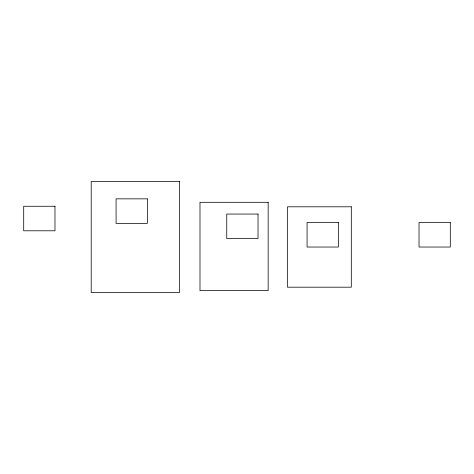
<?xml version="1.0" encoding="UTF-8"?>
<svg xmlns="http://www.w3.org/2000/svg" width="474" height="474" viewBox="0 0 474 474"><rect width="100%" height="100%" fill="white"/><g stroke="black" fill="none" stroke-linecap="round" stroke-linejoin="round"><path stroke-width="0.71" d="M179.468 181.477L91.204 181.477L91.204 292.523L179.468 292.523L179.468 181.477M147.355 198.849L116.077 198.849L116.077 223.378L147.355 223.378L147.355 198.849M268.16 202.309L199.992 202.309L199.992 290.621L268.16 290.621L268.16 202.309M54.978 206.261L23.7 206.261L23.7 230.791L54.978 230.791L54.978 206.261M351.305 206.806L287.475 206.806L287.475 287.191L351.305 287.191L351.305 206.806M258.028 214.058L226.75 214.058L226.75 238.588L258.028 238.588L258.028 214.058M338.353 222.502L307.075 222.502L307.075 247.037L338.353 247.037L338.353 222.502M450.3 222.502L419.022 222.502L419.022 247.037L450.3 247.037L450.3 222.502"/></g></svg>
